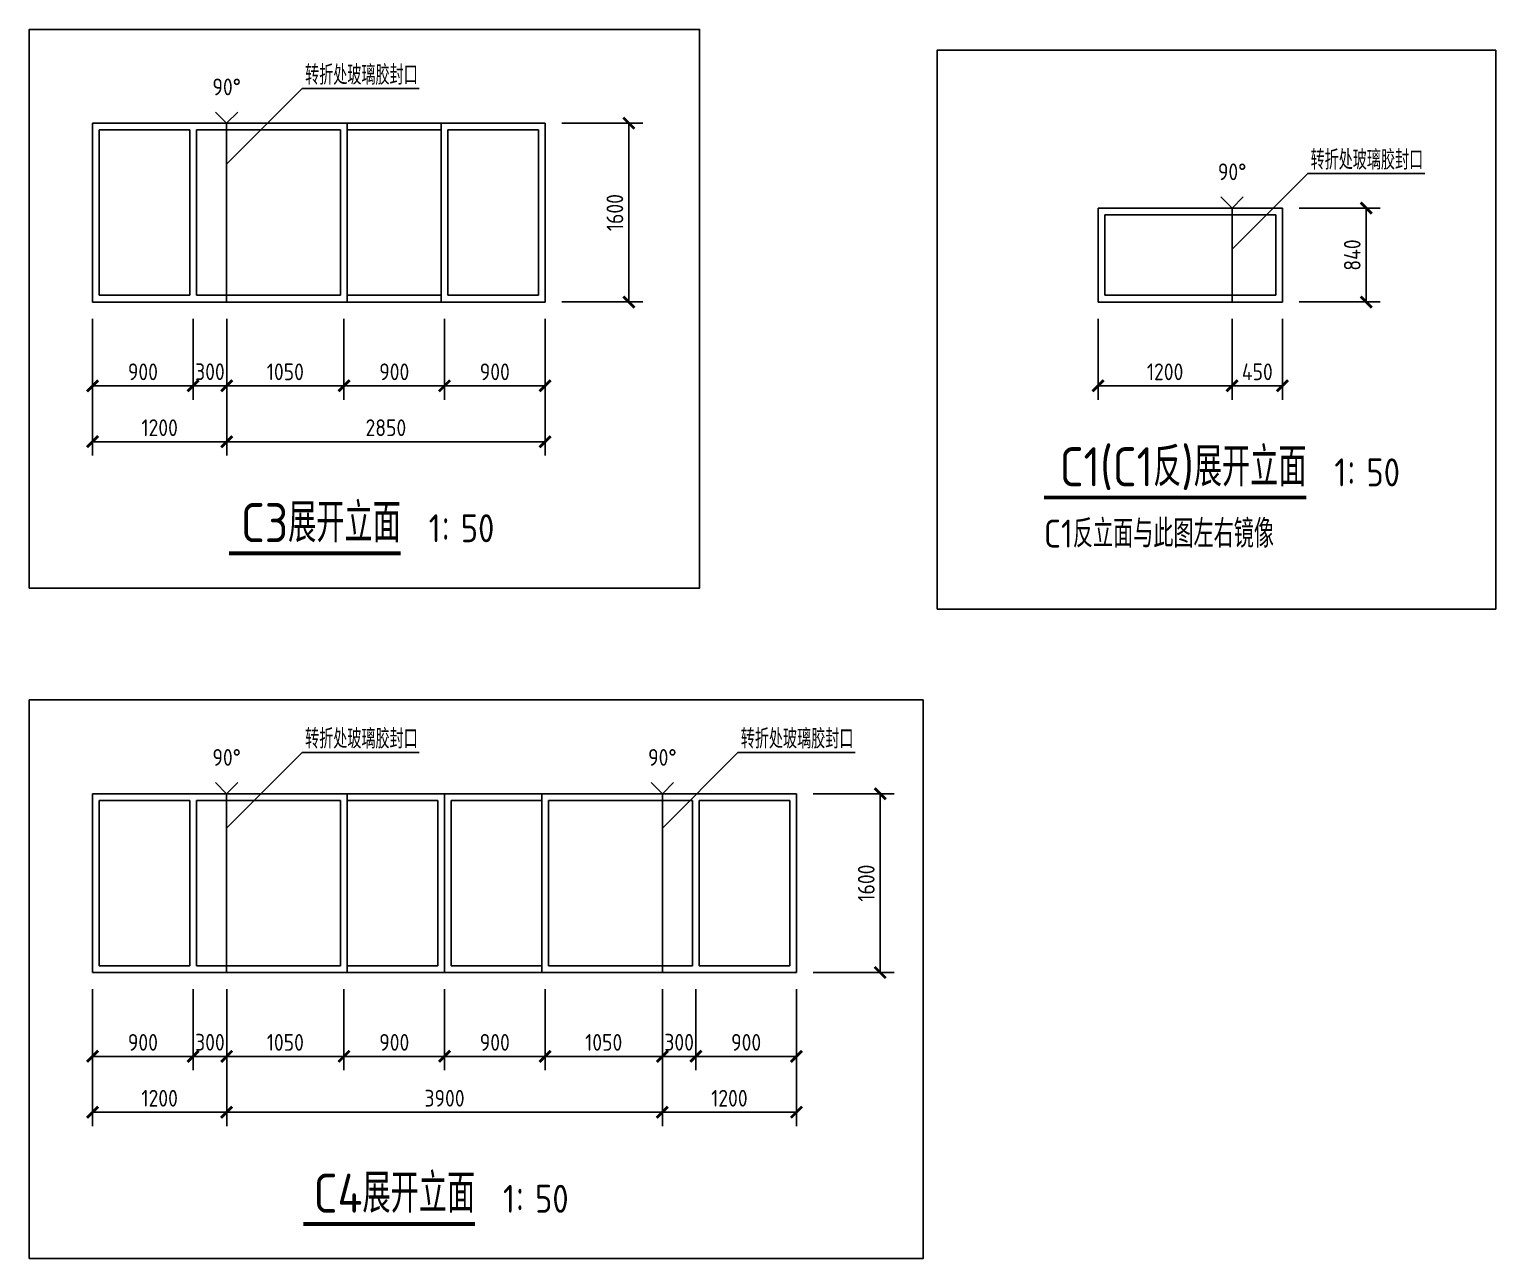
# Model space of a CAD drawing. Extents: x 105561 to 193510, y -55932 to 89115.
# Drawn here: x 165293 to 178419, y -30428 to -19428 of the extents above; entities that cross this region are included whole.
import ezdxf
from ezdxf.enums import TextEntityAlignment as Align

# ---------------------------------------------------------------- set-up
doc = ezdxf.new("R2010")
doc.units = 0
doc.header["$LTSCALE"] = 10
doc.header["$MEASUREMENT"] = 0
doc.header["$PDMODE"] = 3
doc.layers.get('0').update_dxf_attribs({"linetype": 'CONTINUOUS'})
doc.layers.get('DEFPOINTS').update_dxf_attribs({"linetype": 'CONTINUOUS'})
for name, color, linetype in [('文字', 1, 'CONTINUOUS'), ('标注', 7, 'CONTINUOUS'), ('辅助', 2, 'CONTINUOUS'), ('门窗楼梯', 7, 'CONTINUOUS')]:
    doc.layers.add(name, color=color, linetype=linetype)
doc.styles.add('GB', font='gbenor.shx', dxfattribs={"bigfont": 'gbcbig.shx'})
doc.dimstyles.new('50', dxfattribs={"dimscale": 50, "dimtxt": 3, "dimasz": 2, "dimexe": 2.5, "dimexo": 3, "dimgap": 1, "dimtad": 1, "dimdec": 0, "dimzin": 12, "dimtxsty": 'GB', "dimblk1": 'ARCHTICK', "dimblk2": 'ARCHTICK', "dimsah": 1, "dimcen": 1, "dimclrd": 256, "dimclre": 256, "dimazin": 3, "dimtfac": 1, "dimtmove": 0, "dimatfit": 3, "dimtolj": 1})

# ---------------------------------------------------------------- blocks, each defined once
blk = doc.blocks.new('_ARCHTICK')
at = {"color": 0, "linetype": 'BYBLOCK', "const_width": 0.25}
blk.add_lwpolyline([(-0.5, -0.5), (0.5, 0.5)], dxfattribs=at)
blk = doc.blocks.new('*D253')
at = {"linetype": 'BYBLOCK'}
for p, q in [((169010, -28018), (169010, -28743)), ((169910, -28018), (169910, -28743)), ((169010, -28618), (169910, -28618))]:
    blk.add_line(p, q, dxfattribs=at)
at = {"layer": 'DEFPOINTS', "color": 0, "linetype": 'BYBLOCK'}
for p in [(169010, -27868), (169910, -27868), (169910, -28618)]:
    blk.add_point(p, dxfattribs=at)
at = {"linetype": 'BYBLOCK', "xscale": 100, "yscale": 100, "zscale": 100, "rotation": 180}
blk.add_blockref('_ARCHTICK', (169010, -28618), dxfattribs=at)
at = {"linetype": 'BYBLOCK', "xscale": 100, "yscale": 100, "zscale": 100}
blk.add_blockref('_ARCHTICK', (169910, -28618), dxfattribs=at)
at = {"color": 0, "linetype": 'BYBLOCK', "insert": (169460, -28493), "char_height": 150, "attachment_point": 5, "style": 'GB'}
blk.add_mtext('\\A1;900', dxfattribs=at)
blk = doc.blocks.new('*D254')
at = {"linetype": 'BYBLOCK'}
for p, q in [((169910, -28018), (169910, -28743)), ((170960, -28018), (170960, -28743)), ((169910, -28618), (170960, -28618))]:
    blk.add_line(p, q, dxfattribs=at)
at = {"layer": 'DEFPOINTS', "color": 0, "linetype": 'BYBLOCK'}
for p in [(169910, -27868), (170960, -27868), (170960, -28618)]:
    blk.add_point(p, dxfattribs=at)
at = {"linetype": 'BYBLOCK', "xscale": 100, "yscale": 100, "zscale": 100, "rotation": 180}
blk.add_blockref('_ARCHTICK', (169910, -28618), dxfattribs=at)
at = {"linetype": 'BYBLOCK', "xscale": 100, "yscale": 100, "zscale": 100}
blk.add_blockref('_ARCHTICK', (170960, -28618), dxfattribs=at)
at = {"color": 0, "linetype": 'BYBLOCK', "insert": (170435, -28493), "char_height": 150, "attachment_point": 5, "style": 'GB'}
blk.add_mtext('\\A1;1050', dxfattribs=at)
blk = doc.blocks.new('*D255')
at = {"linetype": 'BYBLOCK'}
for p, q in [((170960, -28018), (170960, -28743)), ((171260, -28018), (171260, -28743)), ((170960, -28618), (171260, -28618))]:
    blk.add_line(p, q, dxfattribs=at)
at = {"layer": 'DEFPOINTS', "color": 0, "linetype": 'BYBLOCK'}
for p in [(170960, -27868), (171260, -27868), (171260, -28618)]:
    blk.add_point(p, dxfattribs=at)
at = {"linetype": 'BYBLOCK', "xscale": 100, "yscale": 100, "zscale": 100, "rotation": 180}
blk.add_blockref('_ARCHTICK', (170960, -28618), dxfattribs=at)
at = {"linetype": 'BYBLOCK', "xscale": 100, "yscale": 100, "zscale": 100}
blk.add_blockref('_ARCHTICK', (171260, -28618), dxfattribs=at)
at = {"color": 0, "linetype": 'BYBLOCK', "insert": (171110, -28492), "char_height": 150, "attachment_point": 5, "style": 'GB'}
blk.add_mtext('\\A1;300', dxfattribs=at)
blk = doc.blocks.new('*D256')
at = {"linetype": 'BYBLOCK'}
for p, q in [((171260, -28018), (171260, -28743)), ((172160, -28018), (172160, -28743)), ((171260, -28618), (172160, -28618))]:
    blk.add_line(p, q, dxfattribs=at)
at = {"layer": 'DEFPOINTS', "color": 0, "linetype": 'BYBLOCK'}
for p in [(171260, -27868), (172160, -27868), (172160, -28618)]:
    blk.add_point(p, dxfattribs=at)
at = {"linetype": 'BYBLOCK', "xscale": 100, "yscale": 100, "zscale": 100, "rotation": 180}
blk.add_blockref('_ARCHTICK', (171260, -28618), dxfattribs=at)
at = {"linetype": 'BYBLOCK', "xscale": 100, "yscale": 100, "zscale": 100}
blk.add_blockref('_ARCHTICK', (172160, -28618), dxfattribs=at)
at = {"color": 0, "linetype": 'BYBLOCK', "insert": (171710, -28493), "char_height": 150, "attachment_point": 5, "style": 'GB'}
blk.add_mtext('\\A1;900', dxfattribs=at)
blk = doc.blocks.new('*D260')
at = {"linetype": 'BYBLOCK'}
for p, q in [((165860, -28018), (165860, -28743)), ((166760, -28018), (166760, -28743)), ((166760, -28618), (165860, -28618))]:
    blk.add_line(p, q, dxfattribs=at)
at = {"layer": 'DEFPOINTS', "color": 0, "linetype": 'BYBLOCK'}
for p in [(165860, -27868), (166760, -27868), (165860, -28618)]:
    blk.add_point(p, dxfattribs=at)
at = {"linetype": 'BYBLOCK', "xscale": 100, "yscale": 100, "zscale": 100}
for p, rotation in [((165860, -28618), 179.9999999999995), ((166760, -28618), 359.9999999999996)]:
    blk.add_blockref('_ARCHTICK', p, dxfattribs=dict(at, rotation=rotation))
at = {"color": 0, "linetype": 'BYBLOCK', "insert": (166310, -28493), "char_height": 150, "attachment_point": 5, "style": 'GB'}
blk.add_mtext('\\A1;900', dxfattribs=at)
blk = doc.blocks.new('*D259')
at = {"linetype": 'BYBLOCK'}
for p, q in [((166760, -28018), (166760, -28743)), ((167060, -28018), (167060, -28743)), ((167060, -28618), (166760, -28618))]:
    blk.add_line(p, q, dxfattribs=at)
at = {"layer": 'DEFPOINTS', "color": 0, "linetype": 'BYBLOCK'}
for p in [(166760, -27868), (167060, -27868), (166760, -28618)]:
    blk.add_point(p, dxfattribs=at)
at = {"linetype": 'BYBLOCK', "xscale": 100, "yscale": 100, "zscale": 100, "rotation": 180}
blk.add_blockref('_ARCHTICK', (166760, -28618), dxfattribs=at)
at = {"linetype": 'BYBLOCK', "xscale": 100, "yscale": 100, "zscale": 100}
blk.add_blockref('_ARCHTICK', (167060, -28618), dxfattribs=at)
at = {"color": 0, "linetype": 'BYBLOCK', "insert": (166910, -28492), "char_height": 150, "attachment_point": 5, "style": 'GB'}
blk.add_mtext('\\A1;300', dxfattribs=at)
blk = doc.blocks.new('*D257')
at = {"linetype": 'BYBLOCK'}
for p, q in [((168110, -28018), (168110, -28743)), ((169010, -28018), (169010, -28743)), ((169010, -28618), (168110, -28618))]:
    blk.add_line(p, q, dxfattribs=at)
at = {"layer": 'DEFPOINTS', "color": 0, "linetype": 'BYBLOCK'}
for p in [(168110, -27868), (169010, -27868), (168110, -28618)]:
    blk.add_point(p, dxfattribs=at)
at = {"linetype": 'BYBLOCK', "xscale": 100, "yscale": 100, "zscale": 100, "rotation": 180}
blk.add_blockref('_ARCHTICK', (168110, -28618), dxfattribs=at)
at = {"linetype": 'BYBLOCK', "xscale": 100, "yscale": 100, "zscale": 100}
blk.add_blockref('_ARCHTICK', (169010, -28618), dxfattribs=at)
at = {"color": 0, "linetype": 'BYBLOCK', "insert": (168560, -28493), "char_height": 150, "attachment_point": 5, "style": 'GB'}
blk.add_mtext('\\A1;900', dxfattribs=at)
blk = doc.blocks.new('*D258')
at = {"linetype": 'BYBLOCK'}
for p, q in [((167060, -28018), (167060, -28743)), ((168110, -28018), (168110, -28743)), ((168110, -28618), (167060, -28618))]:
    blk.add_line(p, q, dxfattribs=at)
at = {"layer": 'DEFPOINTS', "color": 0, "linetype": 'BYBLOCK'}
for p in [(167060, -27868), (168110, -27868), (167060, -28618)]:
    blk.add_point(p, dxfattribs=at)
at = {"linetype": 'BYBLOCK', "xscale": 100, "yscale": 100, "zscale": 100}
for p, rotation in [((167060, -28618), 179.9999999999996), ((168110, -28618), 359.9999999999996)]:
    blk.add_blockref('_ARCHTICK', p, dxfattribs=dict(at, rotation=rotation))
at = {"color": 0, "linetype": 'BYBLOCK', "insert": (167585, -28493), "char_height": 150, "attachment_point": 5, "style": 'GB'}
blk.add_mtext('\\A1;1050', dxfattribs=at)
blk = doc.blocks.new('*D261')
at = {"linetype": 'BYBLOCK'}
for p, q in [((170960, -28018), (170960, -29243)), ((172160, -28018), (172160, -29243)), ((170960, -29118), (172160, -29118))]:
    blk.add_line(p, q, dxfattribs=at)
at = {"layer": 'DEFPOINTS', "color": 0, "linetype": 'BYBLOCK'}
for p in [(170960, -27868), (172160, -27868), (172160, -29118)]:
    blk.add_point(p, dxfattribs=at)
at = {"linetype": 'BYBLOCK', "xscale": 100, "yscale": 100, "zscale": 100, "rotation": 180}
blk.add_blockref('_ARCHTICK', (170960, -29118), dxfattribs=at)
at = {"linetype": 'BYBLOCK', "xscale": 100, "yscale": 100, "zscale": 100}
blk.add_blockref('_ARCHTICK', (172160, -29118), dxfattribs=at)
at = {"color": 0, "linetype": 'BYBLOCK', "insert": (171560, -28993), "char_height": 150, "attachment_point": 5, "style": 'GB'}
blk.add_mtext('\\A1;1200', dxfattribs=at)
blk = doc.blocks.new('*D262')
at = {"linetype": 'BYBLOCK'}
for p, q in [((167060, -28018), (167060, -29243)), ((170960, -28018), (170960, -29243)), ((170960, -29118), (167060, -29118))]:
    blk.add_line(p, q, dxfattribs=at)
at = {"layer": 'DEFPOINTS', "color": 0, "linetype": 'BYBLOCK'}
for p in [(167060, -27868), (170960, -27868), (167060, -29118)]:
    blk.add_point(p, dxfattribs=at)
at = {"linetype": 'BYBLOCK', "xscale": 100, "yscale": 100, "zscale": 100}
for p, rotation in [((167060, -29118), 179.9999999999998), ((170960, -29118), 359.9999999999998)]:
    blk.add_blockref('_ARCHTICK', p, dxfattribs=dict(at, rotation=rotation))
at = {"color": 0, "linetype": 'BYBLOCK', "insert": (169010, -28993), "char_height": 150, "attachment_point": 5, "style": 'GB'}
blk.add_mtext('\\A1;3900', dxfattribs=at)
blk = doc.blocks.new('*D263')
at = {"linetype": 'BYBLOCK'}
for p, q in [((165860, -28018), (165860, -29243)), ((167060, -28018), (167060, -29243)), ((167060, -29118), (165860, -29118))]:
    blk.add_line(p, q, dxfattribs=at)
at = {"layer": 'DEFPOINTS', "color": 0, "linetype": 'BYBLOCK'}
for p in [(165860, -27868), (167060, -27868), (165860, -29118)]:
    blk.add_point(p, dxfattribs=at)
at = {"linetype": 'BYBLOCK', "xscale": 100, "yscale": 100, "zscale": 100}
for p, rotation in [((165860, -29118), 179.9999999999998), ((167060, -29118), 359.9999999999998)]:
    blk.add_blockref('_ARCHTICK', p, dxfattribs=dict(at, rotation=rotation))
at = {"color": 0, "linetype": 'BYBLOCK', "insert": (166460, -28993), "char_height": 150, "attachment_point": 5, "style": 'GB'}
blk.add_mtext('\\A1;1200', dxfattribs=at)
blk = doc.blocks.new('*D264')
at = {"linetype": 'BYBLOCK'}
for p, q in [((169010, -23018), (169010, -23743)), ((169910, -23018), (169910, -23743)), ((169010, -23618), (169910, -23618))]:
    blk.add_line(p, q, dxfattribs=at)
at = {"layer": 'DEFPOINTS', "color": 0, "linetype": 'BYBLOCK'}
for p in [(169010, -22868), (169910, -22868), (169910, -23618)]:
    blk.add_point(p, dxfattribs=at)
at = {"linetype": 'BYBLOCK', "xscale": 100, "yscale": 100, "zscale": 100, "rotation": 180}
blk.add_blockref('_ARCHTICK', (169010, -23618), dxfattribs=at)
at = {"linetype": 'BYBLOCK', "xscale": 100, "yscale": 100, "zscale": 100}
blk.add_blockref('_ARCHTICK', (169910, -23618), dxfattribs=at)
at = {"color": 0, "linetype": 'BYBLOCK', "insert": (169460, -23493), "char_height": 150, "attachment_point": 5, "style": 'GB'}
blk.add_mtext('\\A1;900', dxfattribs=at)
blk = doc.blocks.new('*D270')
at = {"linetype": 'BYBLOCK'}
for p, q in [((165860, -28018), (165860, -29243)), ((167060, -28018), (167060, -29243)), ((167060, -29118), (165860, -29118))]:
    blk.add_line(p, q, dxfattribs=at)
at = {"layer": 'DEFPOINTS', "color": 0, "linetype": 'BYBLOCK'}
for p in [(165860, -27868), (167060, -27868), (165860, -29118)]:
    blk.add_point(p, dxfattribs=at)
at = {"linetype": 'BYBLOCK', "xscale": 100, "yscale": 100, "zscale": 100}
for p, rotation in [((165860, -29118), 179.9999999999998), ((167060, -29118), 359.9999999999998)]:
    blk.add_blockref('_ARCHTICK', p, dxfattribs=dict(at, rotation=rotation))
at = {"color": 0, "linetype": 'BYBLOCK', "insert": (166460, -28993), "char_height": 150, "attachment_point": 5, "style": 'GB'}
blk.add_mtext('\\A1;1200', dxfattribs=at)
blk = doc.blocks.new('*D269')
at = {"linetype": 'BYBLOCK'}
for p, q in [((167060, -23018), (167060, -24243)), ((169910, -23018), (169910, -24243)), ((169910, -24118), (167060, -24118))]:
    blk.add_line(p, q, dxfattribs=at)
at = {"layer": 'DEFPOINTS', "color": 0, "linetype": 'BYBLOCK'}
for p in [(167060, -22868), (169910, -22868), (167060, -24118)]:
    blk.add_point(p, dxfattribs=at)
at = {"linetype": 'BYBLOCK', "xscale": 100, "yscale": 100, "zscale": 100}
for p, rotation in [((167060, -24118), 179.9999999999997), ((169910, -24118), 359.9999999999997)]:
    blk.add_blockref('_ARCHTICK', p, dxfattribs=dict(at, rotation=rotation))
at = {"color": 0, "linetype": 'BYBLOCK', "insert": (168485, -23993), "char_height": 150, "attachment_point": 5, "style": 'GB'}
blk.add_mtext('\\A1;2850', dxfattribs=at)
blk = doc.blocks.new('*D268')
at = {"linetype": 'BYBLOCK'}
for p, q in [((167060, -23018), (167060, -23743)), ((168110, -23018), (168110, -23743)), ((168110, -23618), (167060, -23618))]:
    blk.add_line(p, q, dxfattribs=at)
at = {"layer": 'DEFPOINTS', "color": 0, "linetype": 'BYBLOCK'}
for p in [(167060, -22868), (168110, -22868), (167060, -23618)]:
    blk.add_point(p, dxfattribs=at)
at = {"linetype": 'BYBLOCK', "xscale": 100, "yscale": 100, "zscale": 100}
for p, rotation in [((167060, -23618), 179.9999999999996), ((168110, -23618), 359.9999999999996)]:
    blk.add_blockref('_ARCHTICK', p, dxfattribs=dict(at, rotation=rotation))
at = {"color": 0, "linetype": 'BYBLOCK', "insert": (167585, -23493), "char_height": 150, "attachment_point": 5, "style": 'GB'}
blk.add_mtext('\\A1;1050', dxfattribs=at)
blk = doc.blocks.new('*D267')
at = {"linetype": 'BYBLOCK'}
for p, q in [((168110, -23018), (168110, -23743)), ((169010, -23018), (169010, -23743)), ((169010, -23618), (168110, -23618))]:
    blk.add_line(p, q, dxfattribs=at)
at = {"layer": 'DEFPOINTS', "color": 0, "linetype": 'BYBLOCK'}
for p in [(168110, -22868), (169010, -22868), (168110, -23618)]:
    blk.add_point(p, dxfattribs=at)
at = {"linetype": 'BYBLOCK', "xscale": 100, "yscale": 100, "zscale": 100, "rotation": 180}
blk.add_blockref('_ARCHTICK', (168110, -23618), dxfattribs=at)
at = {"linetype": 'BYBLOCK', "xscale": 100, "yscale": 100, "zscale": 100}
blk.add_blockref('_ARCHTICK', (169010, -23618), dxfattribs=at)
at = {"color": 0, "linetype": 'BYBLOCK', "insert": (168560, -23493), "char_height": 150, "attachment_point": 5, "style": 'GB'}
blk.add_mtext('\\A1;900', dxfattribs=at)
blk = doc.blocks.new('*D266')
at = {"linetype": 'BYBLOCK'}
for p, q in [((166760, -28018), (166760, -28743)), ((167060, -28018), (167060, -28743)), ((167060, -28618), (166760, -28618))]:
    blk.add_line(p, q, dxfattribs=at)
at = {"layer": 'DEFPOINTS', "color": 0, "linetype": 'BYBLOCK'}
for p in [(166760, -27868), (167060, -27868), (166760, -28618)]:
    blk.add_point(p, dxfattribs=at)
at = {"linetype": 'BYBLOCK', "xscale": 100, "yscale": 100, "zscale": 100, "rotation": 180}
blk.add_blockref('_ARCHTICK', (166760, -28618), dxfattribs=at)
at = {"linetype": 'BYBLOCK', "xscale": 100, "yscale": 100, "zscale": 100}
blk.add_blockref('_ARCHTICK', (167060, -28618), dxfattribs=at)
at = {"color": 0, "linetype": 'BYBLOCK', "insert": (166910, -28492), "char_height": 150, "attachment_point": 5, "style": 'GB'}
blk.add_mtext('\\A1;300', dxfattribs=at)
blk = doc.blocks.new('*D265')
at = {"linetype": 'BYBLOCK'}
for p, q in [((165860, -28018), (165860, -28743)), ((166760, -28018), (166760, -28743)), ((166760, -28618), (165860, -28618))]:
    blk.add_line(p, q, dxfattribs=at)
at = {"layer": 'DEFPOINTS', "color": 0, "linetype": 'BYBLOCK'}
for p in [(165860, -27868), (166760, -27868), (165860, -28618)]:
    blk.add_point(p, dxfattribs=at)
at = {"linetype": 'BYBLOCK', "xscale": 100, "yscale": 100, "zscale": 100}
for p, rotation in [((165860, -28618), 179.9999999999995), ((166760, -28618), 359.9999999999996)]:
    blk.add_blockref('_ARCHTICK', p, dxfattribs=dict(at, rotation=rotation))
at = {"color": 0, "linetype": 'BYBLOCK', "insert": (166310, -28493), "char_height": 150, "attachment_point": 5, "style": 'GB'}
blk.add_mtext('\\A1;900', dxfattribs=at)
blk = doc.blocks.new('*D271')
at = {"linetype": 'BYBLOCK'}
for p, q in [((170060, -20268), (170785, -20268)), ((170660, -20268), (170660, -21868)), ((170060, -21868), (170785, -21868))]:
    blk.add_line(p, q, dxfattribs=at)
at = {"layer": 'DEFPOINTS', "color": 0, "linetype": 'BYBLOCK'}
for p in [(169910, -20268), (169910, -21868), (170660, -21868)]:
    blk.add_point(p, dxfattribs=at)
at = {"linetype": 'BYBLOCK', "xscale": 100, "yscale": 100, "zscale": 100}
for p, rotation in [((170660, -20268), 90), ((170660, -21868), 270)]:
    blk.add_blockref('_ARCHTICK', p, dxfattribs=dict(at, rotation=rotation))
at = {"color": 0, "linetype": 'BYBLOCK', "insert": (170535, -21068), "char_height": 150, "attachment_point": 5, "rotation": 90, "style": 'GB'}
blk.add_mtext('\\A1;1600', dxfattribs=at)
blk = doc.blocks.new('*D272')
at = {"linetype": 'BYBLOCK'}
for p, q in [((170060, -20268), (170785, -20268)), ((170660, -20268), (170660, -21868)), ((170060, -21868), (170785, -21868))]:
    blk.add_line(p, q, dxfattribs=at)
at = {"layer": 'DEFPOINTS', "color": 0, "linetype": 'BYBLOCK'}
for p in [(169910, -20268), (169910, -21868), (170660, -21868)]:
    blk.add_point(p, dxfattribs=at)
at = {"linetype": 'BYBLOCK', "xscale": 100, "yscale": 100, "zscale": 100}
for p, rotation in [((170660, -20268), 90), ((170660, -21868), 270)]:
    blk.add_blockref('_ARCHTICK', p, dxfattribs=dict(at, rotation=rotation))
at = {"color": 0, "linetype": 'BYBLOCK', "insert": (170535, -21068), "char_height": 150, "attachment_point": 5, "rotation": 90, "style": 'GB'}
blk.add_mtext('\\A1;1600', dxfattribs=at)
blk = doc.blocks.new('*D273')
at = {"linetype": 'BYBLOCK'}
for p, q in [((173060, -22018), (173060, -22743)), ((173510, -22018), (173510, -22743)), ((173510, -22618), (173060, -22618))]:
    blk.add_line(p, q, dxfattribs=at)
at = {"layer": 'DEFPOINTS', "color": 0, "linetype": 'BYBLOCK'}
for p in [(173060, -21868), (173510, -21868), (173060, -22618)]:
    blk.add_point(p, dxfattribs=at)
at = {"linetype": 'BYBLOCK', "xscale": 100, "yscale": 100, "zscale": 100, "rotation": 180}
blk.add_blockref('_ARCHTICK', (173060, -22618), dxfattribs=at)
at = {"linetype": 'BYBLOCK', "xscale": 100, "yscale": 100, "zscale": 100}
blk.add_blockref('_ARCHTICK', (173510, -22618), dxfattribs=at)
at = {"color": 0, "linetype": 'BYBLOCK', "insert": (173285, -22493), "char_height": 150, "attachment_point": 5, "style": 'GB'}
blk.add_mtext('\\A1;450', dxfattribs=at)
blk = doc.blocks.new('*D274')
at = {"linetype": 'BYBLOCK'}
for p, q in [((171860, -22018), (171860, -22743)), ((173060, -22018), (173060, -22743)), ((173060, -22618), (171860, -22618))]:
    blk.add_line(p, q, dxfattribs=at)
at = {"layer": 'DEFPOINTS', "color": 0, "linetype": 'BYBLOCK'}
for p in [(171860, -21868), (173060, -21868), (171860, -22618)]:
    blk.add_point(p, dxfattribs=at)
at = {"linetype": 'BYBLOCK', "xscale": 100, "yscale": 100, "zscale": 100}
for p, rotation in [((171860, -22618), 179.9999999999995), ((173060, -22618), 359.9999999999995)]:
    blk.add_blockref('_ARCHTICK', p, dxfattribs=dict(at, rotation=rotation))
at = {"color": 0, "linetype": 'BYBLOCK', "insert": (172460, -22493), "char_height": 150, "attachment_point": 5, "style": 'GB'}
blk.add_mtext('\\A1;1200', dxfattribs=at)
blk = doc.blocks.new('*D275')
at = {"linetype": 'BYBLOCK'}
for p, q in [((173660, -21028), (174385, -21028)), ((174260, -21028), (174260, -21868)), ((173660, -21868), (174385, -21868))]:
    blk.add_line(p, q, dxfattribs=at)
at = {"layer": 'DEFPOINTS', "color": 0, "linetype": 'BYBLOCK'}
for p in [(173510, -21028), (173510, -21868), (174260, -21868)]:
    blk.add_point(p, dxfattribs=at)
at = {"linetype": 'BYBLOCK', "xscale": 100, "yscale": 100, "zscale": 100}
for p, rotation in [((174260, -21028), 90), ((174260, -21868), 270)]:
    blk.add_blockref('_ARCHTICK', p, dxfattribs=dict(at, rotation=rotation))
at = {"color": 0, "linetype": 'BYBLOCK', "insert": (174135, -21448), "char_height": 150, "attachment_point": 5, "rotation": 90, "style": 'GB'}
blk.add_mtext('\\A1;840', dxfattribs=at)

msp = doc.modelspace()

# ---------------------------------------------------------------- linework, layer by layer
at = {"layer": '文字', "const_width": 35}
for points in [[(174375.1, -23617.6), (176725.4, -23617.6)], [(167080.7, -24117.6), (168618.7, -24117.6)], [(167745.4, -30117.6), (169283.5, -30117.6)]]:
    msp.add_lwpolyline(points, dxfattribs=at)
at = {"layer": '标注'}
for points in [[(168784.5, -19958.1), (167736.9, -19958.1), (167059.8, -20635.2)], [(167159.8, -20168.3), (167059.8, -20268.3), (166959.8, -20168.3)], [(177784.9, -20718.1), (176737.2, -20718.1), (176060.1, -21395.2)], [(176160.1, -20928.3), (176060.1, -21028.3), (175960.1, -20928.3)], [(168784.5, -25898.1), (167736.9, -25898.1), (167059.8, -26575.2)], [(172684.5, -25898.1), (171636.9, -25898.1), (170959.8, -26575.2)], [(167159.8, -26168.3), (167059.8, -26268.3), (166959.8, -26168.3)], [(170859.8, -26168.3), (170959.8, -26268.3), (171059.8, -26168.3)]]:
    msp.add_lwpolyline(points, dxfattribs=at)
for points in [[(168854.8, -21068.3, 0, 37.5, 0), (168704.8, -21068.3, 0, 0, 0), (168369.8, -21068.3, 0, 0, 0)], [(169194.8, -21068.3, 0, 37.5, 0), (169344.8, -21068.3, 0, 0, 0), (169679.8, -21068.3, 0, 0, 0)], [(168264.8, -27068.3, 0, 37.5, 0), (168414.8, -27068.3, 0, 0, 0), (168749.8, -27068.3, 0, 0, 0)], [(169754.8, -27068.3, 0, 37.5, 0), (169604.8, -27068.3, 0, 0, 0), (169269.8, -27068.3, 0, 0, 0)]]:
    msp.add_lwpolyline(points, format="xyseb", dxfattribs=at)
at = {"layer": '辅助'}
for points in [[(165293.4, -24428.3), (171293.4, -24428.3), (171293.4, -19428.3), (165293.4, -19428.3)], [(173419.2, -24615.7), (178419.2, -24615.7), (178419.2, -19615.7), (173419.2, -19615.7)], [(165293.4, -30428.3), (173293.4, -30428.3), (173293.4, -25428.3), (165293.4, -25428.3)]]:
    msp.add_lwpolyline(points, close=True, dxfattribs=at)
at = {"layer": '门窗楼梯'}
for p, q in [((165859.8, -20268.3), (169909.8, -20268.3)), ((165859.8, -21868.3), (165859.8, -20268.3)), ((165919.8, -21808.3), (165919.8, -20328.3)), ((166729.8, -20328.3), (165919.8, -20328.3)), ((166729.8, -21808.3), (166729.8, -20328.3)), ((166789.8, -21808.3), (166789.8, -20328.3)), ((168079.8, -20328.3), (166789.8, -20328.3)), ((167059.8, -21868.3), (167059.8, -20268.3)), ((168079.8, -21808.3), (168079.8, -20328.3)), ((168139.8, -21868.3), (168139.8, -20268.3)), ((168979.8, -20328.3), (168139.8, -20328.3)), ((168979.8, -21868.3), (168979.8, -20268.3)), ((169039.8, -20328.3), (169849.8, -20328.3)), ((169039.8, -21808.3), (169039.8, -20328.3)), ((169849.8, -21808.3), (169849.8, -20328.3)), ((169909.8, -21868.3), (169909.8, -20268.3)), ((174860.1, -21028.3), (176510.1, -21028.3)), ((174860.1, -21868.3), (174860.1, -21028.3)), ((176450.1, -21088.3), (174920.1, -21088.3)), ((174920.1, -21808.3), (174920.1, -21088.3)), ((176060.1, -21868.3), (176060.1, -21028.3)), ((176450.1, -21808.3), (176450.1, -21088.3)), ((176510.1, -21868.3), (176510.1, -21028.3)), ((165859.8, -21868.3), (169909.8, -21868.3)), ((166729.8, -21808.3), (165919.8, -21808.3)), ((168079.8, -21808.3), (166789.8, -21808.3)), ((168979.8, -21808.3), (168139.8, -21808.3)), ((169039.8, -21808.3), (169849.8, -21808.3)), ((174860.1, -21868.3), (176510.1, -21868.3)), ((176450.1, -21808.3), (174920.1, -21808.3)), ((165859.8, -26268.3), (172159.8, -26268.3)), ((165859.8, -27868.3), (165859.8, -26268.3)), ((165919.8, -27808.3), (165919.8, -26328.3)), ((166729.8, -26328.3), (165919.8, -26328.3)), ((166729.8, -27808.3), (166729.8, -26328.3)), ((168079.8, -26328.3), (166789.8, -26328.3)), ((166789.8, -27808.3), (166789.8, -26328.3)), ((167059.8, -27868.3), (167059.8, -26268.3)), ((168079.8, -27808.3), (168079.8, -26328.3)), ((168139.8, -27868.3), (168139.8, -26268.3)), ((168949.8, -26328.3), (168139.8, -26328.3)), ((168949.8, -27808.3), (168949.8, -26328.3)), ((169009.8, -27868.3), (169009.8, -26268.3)), ((169069.8, -27808.3), (169069.8, -26328.3)), ((169069.8, -26328.3), (169879.8, -26328.3)), ((169879.8, -27868.3), (169879.8, -26268.3)), ((169939.8, -27808.3), (169939.8, -26328.3)), ((169939.8, -26328.3), (171229.8, -26328.3)), ((170959.8, -27868.3), (170959.8, -26268.3)), ((171229.8, -27808.3), (171229.8, -26328.3)), ((171289.8, -27808.3), (171289.8, -26328.3)), ((171289.8, -26328.3), (172099.8, -26328.3)), ((172099.8, -27808.3), (172099.8, -26328.3)), ((172159.8, -27868.3), (172159.8, -26268.3)), ((166729.8, -27808.3), (165919.8, -27808.3)), ((168079.8, -27808.3), (166789.8, -27808.3)), ((168949.8, -27808.3), (168139.8, -27808.3)), ((169069.8, -27808.3), (169879.8, -27808.3)), ((169939.8, -27808.3), (171229.8, -27808.3)), ((171289.8, -27808.3), (172099.8, -27808.3)), ((165859.8, -27868.3), (172159.8, -27868.3))]:
    msp.add_line(p, q, dxfattribs=at)

# ---------------------------------------------------------------- texts
at = {"layer": '文字', "style": 'GB'}
for s, height, p in [('转折处玻璃胶封口', 175, (167762.1, -19923.8)), ('转折处玻璃胶封口', 175, (176762.4, -20683.8)), ('1：50', 250, (176975.4, -23517.6)), ('1：50', 250, (168868.7, -24017.6)), ('C1反立面与此图左右镜像', 250, (174375.1, -24065.8)), ('转折处玻璃胶封口', 175, (167762.1, -25863.8)), ('转折处玻璃胶封口', 175, (171662.1, -25863.8)), ('1：50', 250, (169533.5, -30017.6))]:
    msp.add_text(s, height=height, dxfattribs=at).set_placement(p)
for s, p in [('C1(C1反)展开立面', (176725.4, -23517.6)), ('C3展开立面', (168618.7, -24017.6)), ('C4展开立面', (169283.5, -30017.6))]:
    msp.add_text(s, height=350, dxfattribs=at).set_placement(p, align=Align.RIGHT)
at = {"layer": '标注', "color": 1, "style": 'GB'}
for p in [(167059.8, -20018.3), (176060.1, -20778.3), (167059.8, -26018.3), (170959.8, -26018.3)]:
    msp.add_text('90%%d', height=150, dxfattribs=at).set_placement(p, align=Align.CENTER)

# ---------------------------------------------------------------- dimensions: what is measured, and where the dimension line sits
at = {"layer": '标注', "color": 1}
for p1, p2, distance, picture, middle in [((169909.8, -20268.3), (169909.8, -21868.3), 750, '*D271', (170534.8, -21068.3)), ((166759.8, -27868.3), (165859.8, -27868.3), 750, '*D260', (166309.8, -28493.3)), ((167059.8, -27868.3), (165859.8, -27868.3), 1250, '*D263', (166459.8, -28993.3)), ((168109.8, -27868.3), (167059.8, -27868.3), 750, '*D258', (167584.8, -28493.3)), ((170959.8, -27868.3), (167059.8, -27868.3), 1250, '*D262', (169009.8, -28993.3)), ((169009.8, -27868.3), (168109.8, -27868.3), 750, '*D257', (168559.8, -28493.3)), ((169009.8, -27868.3), (169909.8, -27868.3), -750, '*D253', (169459.8, -28493.3)), ((169909.8, -27868.3), (170959.8, -27868.3), -750, '*D254', (170434.8, -28493.3)), ((170959.8, -27868.3), (172159.8, -27868.3), -1250, '*D261', (171559.8, -28993.3)), ((171259.8, -27868.3), (172159.8, -27868.3), -750, '*D256', (171709.8, -28493.3))]:
    dim = msp.add_aligned_dim(p1=p1, p2=p2, distance=distance, dimstyle='50', dxfattribs=at)
    dim.commit()
    dim.dimension.update_dxf_attribs({"geometry": picture, "text_midpoint": middle})
for p1, p2, distance, picture, middle, set_off in [((176510.1, -21028.3), (176510.1, -21868.3), 750, '*D275', (177135.1, -21448.3), (3000.4, 0)), ((167059.8, -21868.3), (165859.8, -21868.3), 1250, '*D270', (166459.8, -22993.3), (0, 6000)), ((166759.8, -21868.3), (165859.8, -21868.3), 750, '*D265', (166309.8, -22493.3), (0, 6000)), ((169909.8, -21868.3), (167059.8, -21868.3), 1250, '*D269', (168484.8, -22993.3), (0, 1000)), ((168109.8, -21868.3), (167059.8, -21868.3), 750, '*D268', (167584.8, -22493.3), (0, 1000)), ((169009.8, -21868.3), (168109.8, -21868.3), 750, '*D267', (168559.8, -22493.3), (0, 1000)), ((169009.8, -21868.3), (169909.8, -21868.3), -750, '*D264', (169459.8, -22493.3), (0, 1000)), ((176060.1, -21868.3), (174860.1, -21868.3), 750, '*D274', (175460.1, -22493.3), (3000.4, 0)), ((176510.1, -21868.3), (176060.1, -21868.3), 750, '*D273', (176285.1, -22493.3), (3000.4, 0)), ((172159.8, -26268.3), (172159.8, -27868.3), 750, '*D272', (172784.8, -27068.3), (2250, -6000))]:
    dim = msp.add_aligned_dim(p1=p1, p2=p2, distance=distance, dimstyle='50', dxfattribs=at)
    dim.commit()
    dim.dimension.update_dxf_attribs({"geometry": picture, "text_midpoint": middle, "insert": set_off})
dim = msp.add_linear_dim(base=(166759.8, -22618.3), p1=(167059.8, -21868.3), p2=(166759.8, -21868.3), angle=180, dimstyle='50', dxfattribs=at)
dim.commit()
dim.dimension.update_dxf_attribs({"geometry": '*D266', "text_midpoint": (166909.8, -22491.6), "dimtype": 161, "insert": (0, 6000)})
for base, p1, p2, angle, picture, middle in [((166759.8, -28618.3), (167059.8, -27868.3), (166759.8, -27868.3), 180, '*D259', (166909.8, -28491.6)), ((171259.8, -28618.3), (170959.8, -27868.3), (171259.8, -27868.3), 0, '*D255', (171109.8, -28491.6))]:
    dim = msp.add_linear_dim(base=base, p1=p1, p2=p2, angle=angle, dimstyle='50', dxfattribs=at)
    dim.commit()
    dim.dimension.update_dxf_attribs({"geometry": picture, "text_midpoint": middle, "dimtype": 161})

doc.saveas('drawing.dxf')
